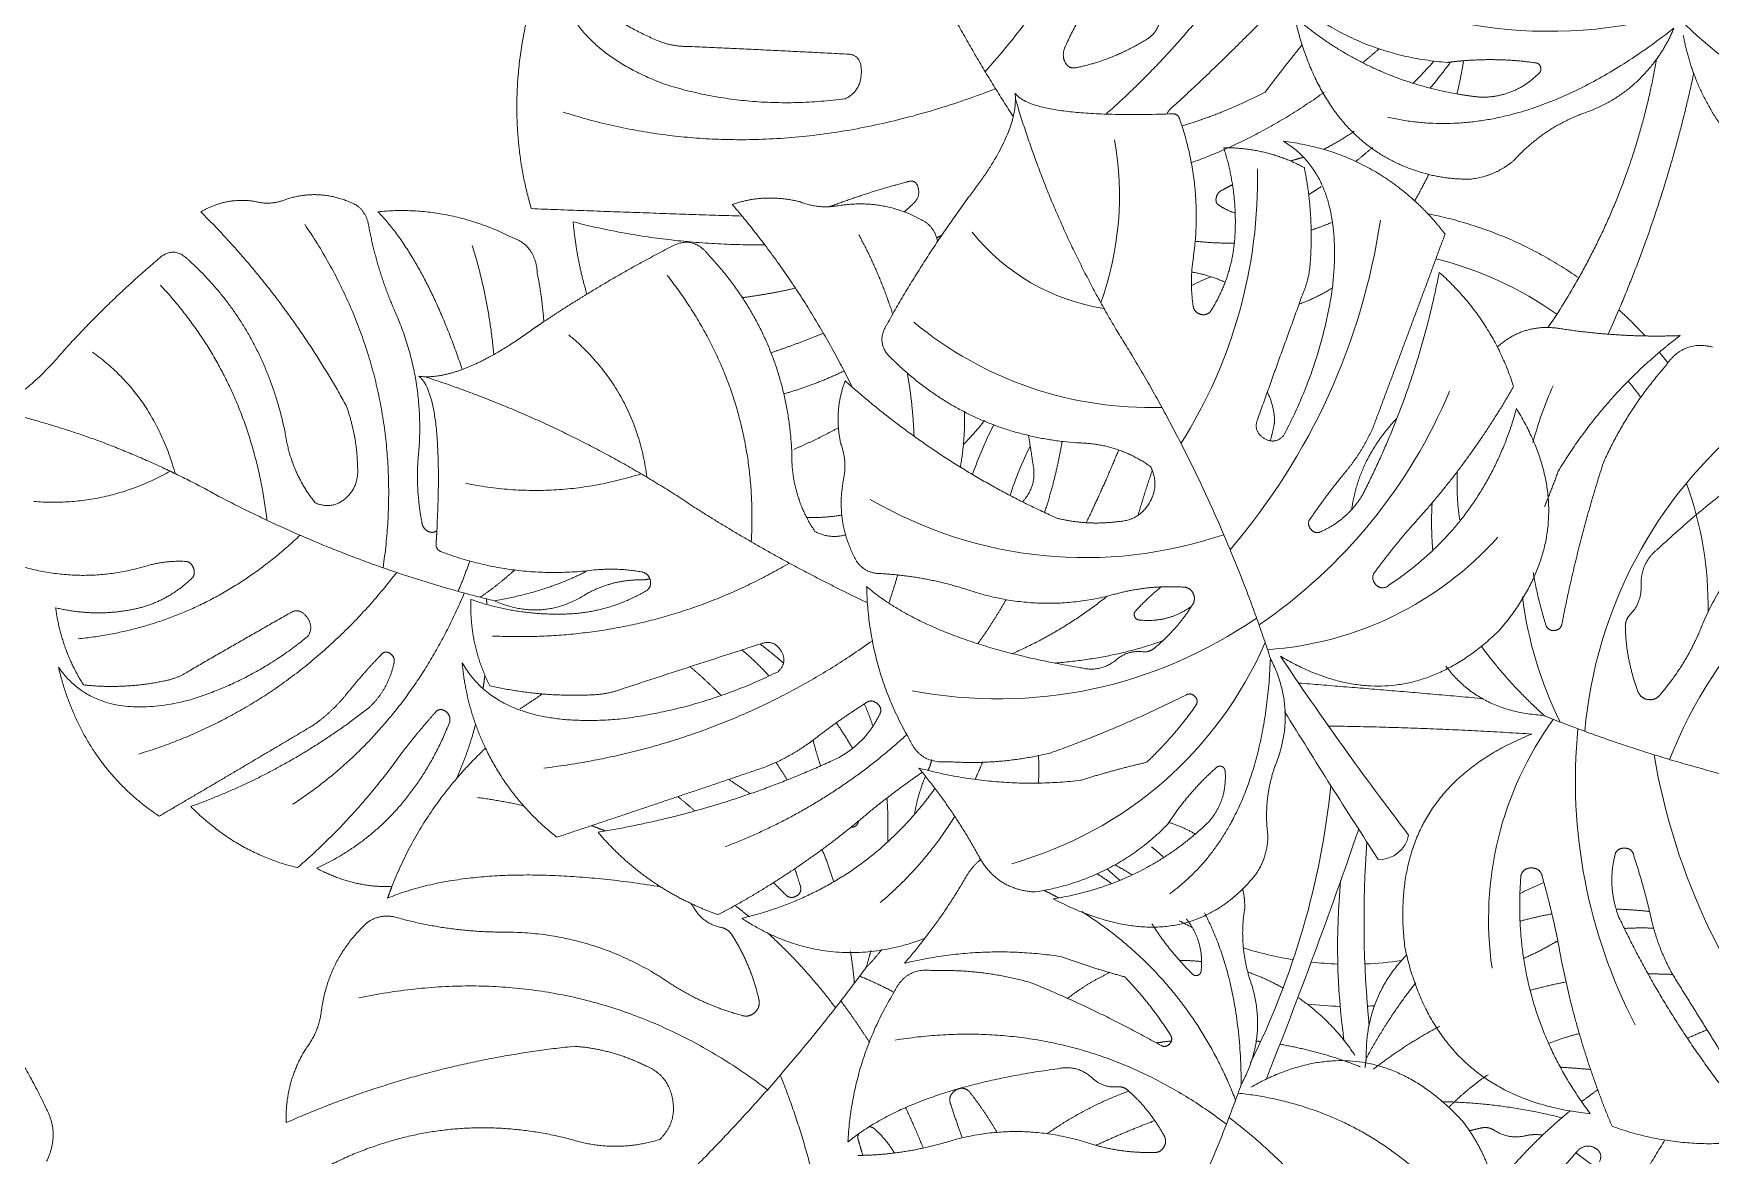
# Model space of a CAD drawing. Header units: inches. Extents: x 17146 to 31738, y -8920 to -2452.
# Drawn here: x 21356.64 to 21372.75, y -6722.36 to -6711.59 of the extents above; entities that cross this region are included whole.
import ezdxf

# ---------------------------------------------------------------- set-up
doc = ezdxf.new("R2010")
doc.units = ezdxf.units.IN
doc.header["$LTSCALE"] = 25
doc.header["$MEASUREMENT"] = 0
doc.layers.add('plants', color=105, linetype='Continuous', lineweight=18)

# ---------------------------------------------------------------- blocks, each defined once
blk = doc.blocks.new('Monstera_86')
at = {"layer": 'plants'}
for points, degree in [([(0.5667, 1.02229), (0.60753, 1.08693), (0.61641, 1.15825)], 2), ([(0.79487, 0.9924), (0.82491, 1.07672), (0.87244, 1.15207)], 2), ([(0.80145, 1.01022), (0.7355, 1.06021), (0.70638, 1.13893)], 2), ([(0.9968, 0.92926), (1.06038, 1.01567), (1.14135, 1.08578)], 2), ([(0.61464, 1.02921), (0.62833, 1.04457), (0.6387, 1.06165)], 2), ([(0.79655, 0.99708), (0.72491, 1.005), (0.67851, 1.06165)], 2), ([(1.04313, 0.98738), (1.0286, 1.02367), (1.02099, 1.06207)], 2), ([(0.63256, 1.01968), (0.64656, 1.03297), (0.65816, 1.04784)], 2), ([(0.65816, 1.04784), (0.66256, 1.03143), (0.67193, 1.0174)], 2), ([(0.49692, 1.0383), (0.53011, 0.98548), (0.56299, 0.93248)], 2), ([(0.60197, 1.03403), (0.5998, 1.02947), (0.60413, 1.0268)], 2), ([(0.60346, 1.03764), (0.6089, 1.03343), (0.61464, 1.02921)], 2), ([(0.95464, 1.02375), (0.97757, 1.0304), (1.0014, 1.03065)], 2), ([(0.99866, 1.0306), (0.99981, 1.02679), (1.00089, 1.02297)], 2), ([(1.15735, 1.02155), (1.22372, 1.00502), (1.28527, 1.03558)], 2), ([(0.51309, 1.02143), (0.55504, 1.02949), (0.5952, 1.01494)], 2), ([(0.59146, 0.90243), (0.5607, 0.96748), (0.51309, 1.02143)], 2), ([(0.60413, 1.0268), (0.60846, 1.02414), (0.61292, 1.0273)], 2), ([(0.61292, 1.0273), (0.61379, 1.02825), (0.61464, 1.02921)], 2), ([(0.65841, 1.0172), (0.65077, 1.02209), (0.64199, 1.02006)], 2), ([(0.83646, 1.01991), (0.83472, 1.02301), (0.83651, 1.02608)], 2), ([(0.83651, 1.02608), (0.8383, 1.02915), (0.84178, 1.02903)], 2), ([(0.87315, 1.0252), (0.85755, 1.01796), (0.84145, 1.01187)], 2), ([(0.84178, 1.02903), (0.86133, 1.02954), (0.87986, 1.02311)], 2), ([(0.87986, 1.02311), (0.91734, 1.01211), (0.95464, 1.02375)], 2), ([(1.00672, 1.02338), (0.97102, 0.99428), (0.89371, 0.98396)], 2), ([(0.94512, 1.02117), (0.94837, 1.01228), (0.95131, 1.00326)], 2), ([(0.97563, 1.00495), (0.97052, 1.01564), (0.96615, 1.02667)], 2), ([(0.99162, 1.01698), (0.98578, 1.02245), (0.98163, 1.02931)], 2), ([(0.98175, 0.94256), (1.00435, 0.97967), (1.00672, 1.02338)], 2), ([(1.00089, 1.02297), (1.00168, 1.02105), (1.00104, 1.01906)], 2), ([(1.10117, 1), (1.09867, 1.01282), (1.10795, 1.02202)], 2), ([(1.10795, 1.02202), (1.13276, 1.0296), (1.15735, 1.02155)], 2), ([(0.5952, 1.01494), (0.61564, 0.96604), (0.62462, 0.91381)], 2), ([(0.61765, 1.00654), (0.62539, 1.01287), (0.63256, 1.01968)], 2), ([(0.64199, 1.02006), (0.63732, 1.01897), (0.63256, 1.01968)], 2), ([(0.66545, 1.0158), (0.66166, 1.01506), (0.65841, 1.0172)], 2), ([(0.67193, 1.0174), (0.66872, 1.0165), (0.66545, 1.0158)], 2), ([(0.67193, 1.0174), (0.67377, 1.01465), (0.67578, 1.01203)], 2), ([(0.67578, 1.01203), (0.72596, 0.95809), (0.78971, 0.99382)], 2), ([(0.80285, 1.01385), (0.88281, 0.95298), (0.98117, 0.96849)], 2), ([(0.85593, 0.99552), (0.84414, 1.00599), (0.83646, 1.01991)], 2), ([(0.85541, 0.99599), (0.87897, 1.0046), (0.89943, 1.01898)], 2), ([(0.94156, 0.99595), (0.93319, 1.00659), (0.92633, 1.01828)], 2), ([(0.99521, 1.01519), (0.99307, 1.01538), (0.99162, 1.01698)], 2), ([(1.3092, 1.01295), (1.23471, 0.98015), (1.15396, 0.97185)], 2), ([(1.29887, 0.97353), (1.30992, 0.99171), (1.3092, 1.01295)], 2), ([(0.64429, 0.87995), (0.64982, 0.95114), (0.60688, 1.00818)], 2), ([(0.60688, 1.00818), (0.68931, 0.99963), (0.70677, 0.91862)], 2), ([(0.68708, 1.00168), (0.65419, 1.00227), (0.62223, 1.01037)], 2), ([(0.68323, 1.00485), (0.6736, 0.99509), (0.66198, 0.98716)], 2), ([(0.95131, 1.00326), (0.95303, 0.99877), (0.94918, 0.99588)], 2), ([(0.6029, 0.99528), (0.6073, 0.99841), (0.61155, 1.00169)], 2), ([(0.79792, 1.00081), (0.82311, 0.93609), (0.88074, 0.89931)], 2), ([(0.86171, 0.99367), (0.85845, 0.99337), (0.85593, 0.99552)], 2), ([(0.87504, 0.98903), (0.86934, 0.99426), (0.86171, 0.99367)], 2), ([(0.94918, 0.99588), (0.94533, 0.99298), (0.94156, 0.99595)], 2), ([(1.04999, 0.99524), (1.14868, 0.92044), (1.27007, 0.9458)], 2), ([(1.11569, 0.98233), (1.10367, 0.98718), (1.10117, 1)], 2), ([(0.57256, 0.81486), (0.5614, 0.88054), (0.53246, 0.94087), (0.48823, 0.99068)], 3), ([(0.7815, 0.98973), (0.76381, 0.94521), (0.74719, 0.90029), (0.73162, 0.85498)], 3), ([(0.79487, 0.9924), (0.77991, 0.96491), (0.79039, 0.93532)], 2), ([(0.81468, 0.90002), (0.79519, 0.93725), (0.79487, 0.9924)], 2), ([(0.89371, 0.98396), (0.88312, 0.98159), (0.87504, 0.98903)], 2), ([(0.62282, 0.98313), (0.61478, 0.98364), (0.60675, 0.98433)], 2), ([(0.72373, 0.98425), (0.7069, 0.97107), (0.68797, 0.96106)], 2), ([(0.70088, 0.93766), (0.71521, 0.95566), (0.72753, 0.97824)], 2), ([(0.72753, 0.97824), (0.72825, 0.94586), (0.70582, 0.92267)], 2), ([(0.72753, 0.97824), (0.72789, 0.98079), (0.72823, 0.98334)], 2), ([(0.73064, 0.98294), (0.75172, 0.97458), (0.77405, 0.9708)], 2), ([(0.76434, 0.94555), (0.74593, 0.95817), (0.73368, 0.97676)], 2), ([(0.78983, 0.9807), (0.76659, 0.93386), (0.75201, 0.88356), (0.7466, 0.83155)], 3), ([(1.15396, 0.97185), (1.1338, 0.97335), (1.11569, 0.98233)], 2), ([(0.54403, 0.96299), (0.54935, 0.96516), (0.55458, 0.96753)], 2), ([(0.6291, 0.97012), (0.6211, 0.96713), (0.61282, 0.96501)], 2), ([(0.73956, 0.96864), (0.74345, 0.94018), (0.74405, 0.91145), (0.74135, 0.88285)], 3), ([(0.78438, 0.96931), (0.78574, 0.96915), (0.78709, 0.969)], 2), ([(0.83271, 0.96621), (0.83163, 0.96879), (0.8336, 0.97073)], 2), ([(0.83257, 0.96902), (0.83658, 0.96945), (0.84057, 0.97003)], 2), ([(0.8336, 0.97073), (0.83557, 0.97267), (0.83803, 0.97145)], 2), ([(0.83803, 0.97145), (0.87206, 0.95234), (0.9081, 0.93762)], 2), ([(1.01051, 0.94744), (1.00239, 0.95826), (0.99515, 0.96969)], 2), ([(1.29031, 0.95339), (1.29185, 0.96463), (1.29887, 0.97353)], 2), ([(0.61361, 0.80086), (0.61888, 0.85614), (0.60828, 0.91091), (0.58279, 0.96024)], 3), ([(0.72598, 0.96092), (0.72921, 0.92795), (0.72963, 0.8948), (0.72725, 0.86175)], 3), ([(0.8576, 0.9345), (0.84357, 0.94904), (0.83271, 0.96621)], 2), ([(0.72692, 0.95024), (0.72558, 0.95018), (0.72424, 0.95011), (0.7229, 0.95003)], 3), ([(0.75933, 0.94919), (0.75344, 0.94982), (0.74753, 0.95022), (0.7416, 0.95037)], 3), ([(1.01338, 0.95113), (1.02987, 0.92908), (1.05019, 0.91056)], 2), ([(1.05466, 0.94655), (1.05367, 0.9507), (1.0568, 0.9536)], 2), ([(1.0568, 0.9536), (1.05993, 0.95651), (1.06395, 0.95518)], 2), ([(1.06395, 0.95518), (1.08695, 0.94905), (1.1064, 0.93532)], 2), ([(1.26522, 0.90496), (1.28674, 0.92449), (1.29031, 0.95339)], 2), ([(0.63891, 0.94163), (0.62953, 0.93905), (0.61997, 0.93723)], 2), ([(0.79137, 0.93189), (0.78146, 0.93533), (0.77235, 0.94053)], 2), ([(0.88836, 0.94608), (0.87783, 0.93782), (0.86565, 0.9322)], 2), ([(0.96117, 0.93113), (0.9755, 0.92916), (0.98175, 0.94256)], 2), ([(1.00035, 0.93406), (0.99091, 0.93798), (0.98188, 0.94278)], 2), ([(1.06914, 0.91189), (1.05892, 0.92794), (1.05466, 0.94655)], 2), ([(0.57577, 0.93291), (0.56916, 0.93287), (0.56255, 0.93318)], 2), ([(0.56299, 0.93248), (0.57027, 0.91902), (0.57386, 0.90414)], 2), ([(0.79039, 0.93532), (0.79613, 0.91679), (0.79302, 0.89761)], 2), ([(0.82398, 0.90385), (0.8148, 0.91594), (0.81646, 0.93118)], 2), ([(0.81646, 0.93118), (0.81658, 0.93294), (0.81818, 0.93359)], 2), ([(0.81818, 0.93359), (0.81978, 0.93425), (0.82105, 0.93305)], 2), ([(0.82105, 0.93305), (0.83358, 0.92081), (0.84296, 0.90589)], 2), ([(0.89169, 0.92362), (0.87485, 0.92974), (0.8576, 0.9345)], 2), ([(0.9081, 0.93762), (0.93415, 0.93021), (0.96117, 0.93113)], 2), ([(1.00321, 0.93787), (1.00399, 0.92928), (1.00534, 0.92077)], 2), ([(1.1064, 0.93532), (1.14644, 0.90983), (1.19392, 0.91038)], 2), ([(0.64249, 0.92442), (0.63377, 0.92054), (0.62555, 0.9157)], 2), ([(0.62682, 0.79582), (0.65495, 0.83496), (0.66657, 0.88214), (0.65981, 0.92986)], 3), ([(0.72829, 0.92753), (0.7217, 0.92726), (0.71513, 0.92665), (0.7086, 0.9257)], 3), ([(0.75721, 0.92654), (0.75245, 0.92706), (0.74767, 0.9274), (0.74288, 0.92757)], 3), ([(0.79369, 0.9189), (0.78492, 0.92165), (0.77598, 0.92376), (0.7669, 0.92522)], 3), ([(0.82818, 0.92558), (0.82219, 0.9256), (0.81624, 0.92626)], 2), ([(0.97627, 0.92719), (0.93431, 0.91704), (0.89169, 0.92362)], 2), ([(0.94321, 0.88084), (0.95756, 0.90566), (0.97627, 0.92719)], 2), ([(1.06383, 0.90301), (1.01733, 0.93327), (0.9653, 0.9138)], 2), ([(0.9968, 0.92926), (0.99228, 0.9248), (0.98849, 0.9197)], 2), ([(0.99436, 0.92037), (0.99551, 0.92479), (0.9968, 0.92926)], 2), ([(0.62555, 0.9157), (0.62496, 0.9155), (0.62436, 0.91531)], 2), ([(0.62462, 0.91381), (0.62812, 0.89701), (0.63277, 0.88049)], 2), ([(0.70677, 0.91862), (0.7166, 0.83501), (0.63844, 0.80374)], 2), ([(0.58857, 0.90843), (0.58069, 0.90793), (0.57279, 0.90827)], 2), ([(0.57386, 0.90414), (0.57778, 0.88656), (0.58337, 0.86943)], 2), ([(0.62756, 0.90061), (0.63618, 0.90211), (0.6446, 0.90445)], 2), ([(0.6446, 0.90454), (0.64448, 0.90448), (0.64437, 0.90441), (0.64425, 0.90435)], 3), ([(0.7868, 0.87902), (0.82673, 0.92863), (0.89624, 0.89246)], 2), ([(0.82833, 0.90423), (0.82602, 0.90549), (0.82368, 0.9067), (0.82132, 0.90786)], 3), ([(0.82448, 0.90333), (0.82423, 0.90359), (0.82398, 0.90385)], 2), ([(1.07526, 0.90778), (1.07136, 0.90856), (1.06914, 0.91189)], 2), ([(1.08926, 0.89788), (1.08436, 0.90584), (1.07526, 0.90778)], 2), ([(1.19392, 0.91038), (1.22294, 0.91013), (1.25084, 0.90224)], 2), ([(1.25084, 0.90224), (1.25859, 0.90051), (1.26522, 0.90496)], 2), ([(0.57497, 0.89932), (0.58394, 0.89822), (0.59297, 0.89802)], 2), ([(0.59382, 0.86969), (0.5977, 0.88643), (0.59146, 0.90243)], 2), ([(0.79302, 0.89761), (0.79284, 0.89217), (0.79418, 0.88691)], 2), ([(0.94913, 0.84811), (0.96553, 0.87443), (0.98929, 0.89449)], 2), ([(0.95982, 0.83302), (0.99868, 0.88717), (1.06383, 0.90301)], 2), ([(1.07656, 0.90097), (1.0319, 0.87737), (0.99371, 0.84447)], 2), ([(1.05999, 0.90203), (1.06367, 0.89897), (1.06745, 0.89602)], 2), ([(1.09137, 0.89492), (1.08413, 0.89834), (1.07656, 0.90097)], 2), ([(1.09137, 0.89492), (1.09021, 0.89633), (1.08926, 0.89788)], 2), ([(1.10788, 0.8858), (1.09992, 0.89089), (1.09137, 0.89492)], 2), ([(0.63186, 0.88375), (0.63841, 0.8863), (0.6448, 0.88962)], 2), ([(0.83342, 0.88981), (0.78278, 0.8525), (0.77913, 0.76308)], 2), ([(0.89624, 0.89246), (0.84769, 0.88495), (0.81225, 0.85093)], 2), ([(0.83463, 0.85248), (0.86425, 0.88242), (0.90588, 0.88875)], 2), ([(0.8932, 0.89196), (0.89707, 0.88985), (0.90104, 0.88791)], 2), ([(0.90588, 0.88875), (0.92629, 0.8877), (0.93606, 0.86975)], 2), ([(1.03212, 0.88624), (1.03174, 0.88956), (1.03469, 0.89111)], 2), ([(1.0353, 0.87624), (1.0336, 0.8812), (1.03212, 0.88624)], 2), ([(1.03469, 0.89111), (1.03765, 0.89266), (1.04011, 0.89042)], 2), ([(1.04011, 0.89042), (1.04343, 0.88706), (1.0468, 0.88375)], 2), ([(1.14127, 0.85659), (1.12682, 0.87371), (1.10788, 0.8858)], 2), ([(1.10934, 0.88566), (1.10861, 0.88571), (1.10788, 0.8858)], 2), ([(1.2546, 0.89208), (1.20308, 0.87095), (1.10934, 0.88566)], 2), ([(1.20184, 0.81137), (1.2354, 0.8429), (1.25227, 0.88586)], 2), ([(1.25227, 0.88586), (1.25348, 0.88895), (1.2546, 0.89208)], 2), ([(1.29277, 0.876), (1.27328, 0.8865), (1.25227, 0.88586)], 2), ([(0.63277, 0.88049), (0.63377, 0.87604), (0.63833, 0.87583)], 2), ([(0.63833, 0.87583), (0.64289, 0.87562), (0.64429, 0.87995)], 2), ([(0.78054, 0.85831), (0.78054, 0.86961), (0.7868, 0.87902)], 2), ([(0.86307, 0.87409), (0.85831, 0.87661), (0.85374, 0.87947)], 2), ([(0.8672, 0.8763), (0.86495, 0.87838), (0.86266, 0.88041), (0.86032, 0.88238)], 3), ([(0.86481, 0.88416), (0.86862, 0.88138), (0.87263, 0.87891)], 2), ([(0.93521, 0.87124), (0.94004, 0.87531), (0.94321, 0.88084)], 2), ([(1.0144, 0.88292), (1.01718, 0.87428), (1.02057, 0.86586)], 2), ([(1.22111, 0.79717), (1.24322, 0.85303), (1.29277, 0.876)], 2), ([(0.58337, 0.86943), (0.58424, 0.86506), (0.5887, 0.86517)], 2), ([(0.5887, 0.86517), (0.59316, 0.86528), (0.59382, 0.86969)], 2), ([(0.70474, 0.85811), (0.70638, 0.8661), (0.71292, 0.87135), (0.72108, 0.87122)], 3), ([(0.72108, 0.87122), (0.73828, 0.8449), (0.7551, 0.81833), (0.77155, 0.79152)], 3), ([(0.78198, 0.75452), (0.80787, 0.81323), (0.85675, 0.85586), (0.91844, 0.87353)], 3), ([(0.84316, 0.86444), (0.83985, 0.86714), (0.83675, 0.87013)], 2), ([(0.93606, 0.86975), (0.94999, 0.84432), (0.96854, 0.82203)], 2), ([(1.30307, 0.87568), (1.2716, 0.84846), (1.24662, 0.81347)], 2), ([(1.36061, 0.84275), (1.33534, 0.8681), (1.30307, 0.87568)], 2), ([(0.77376, 0.76184), (0.75174, 0.79463), (0.72872, 0.82673), (0.70474, 0.85811)], 3), ([(0.7765, 0.82054), (0.78307, 0.83894), (0.78054, 0.85831)], 2), ([(0.97499, 0.80406), (1.01809, 0.84345), (1.0728, 0.86443)], 2), ([(0.98569, 0.83818), (0.98483, 0.84949), (0.98528, 0.8615)], 2), ([(1.16343, 0.85927), (1.10696, 0.84043), (1.05061, 0.82126)], 2), ([(1.20184, 0.81137), (1.18827, 0.83975), (1.16343, 0.85927)], 2), ([(0.81225, 0.85093), (0.80236, 0.83913), (0.80355, 0.82377)], 2), ([(0.80821, 0.82172), (0.82352, 0.8353), (0.83463, 0.85248)], 2), ([(0.81963, 0.85757), (0.82634, 0.85369), (0.83389, 0.85135)], 2), ([(1.00085, 0.85049), (1.00108, 0.85107), (1.00131, 0.85163)], 2), ([(1.00131, 0.85163), (1.00205, 0.85362), (1.00414, 0.85382)], 2), ([(1.00414, 0.85382), (1.00452, 0.85385), (1.00491, 0.8538)], 2), ([(1.01139, 0.81628), (1.07344, 0.84554), (1.14127, 0.85659)], 2), ([(1.13736, 0.85593), (1.14109, 0.85444), (1.14485, 0.85306)], 2), ([(0.63148, 0.79398), (0.54769, 0.82741), (0.45857, 0.84137)], 2), ([(0.97086, 0.8469), (0.96903, 0.83634), (0.96495, 0.82643)], 2), ([(0.99371, 0.84447), (0.98097, 0.83425), (0.96755, 0.82492)], 2), ([(1.08902, 0.84512), (1.09361, 0.84122), (1.09826, 0.8374)], 2), ([(1.18137, 0.84231), (1.19369, 0.83956), (1.20621, 0.83789)], 2), ([(1.21328, 0.72781), (1.24416, 0.80128), (1.30566, 0.84156)], 2), ([(1.26477, 0.78968), (1.30904, 0.82425), (1.36061, 0.84275)], 2), ([(1.37759, 0.84794), (1.33613, 0.82366), (1.2948, 0.79909)], 2), ([(1.43188, 0.76767), (1.41913, 0.82033), (1.37759, 0.84794)], 2), ([(1.0709, 0.82815), (1.06512, 0.83206), (1.05924, 0.83582)], 2), ([(0.80355, 0.82377), (0.80361, 0.82199), (0.80523, 0.82128)], 2), ([(0.88142, 0.82865), (0.86383, 0.82311), (0.84586, 0.81895)], 2), ([(0.96854, 0.82203), (0.92562, 0.83373), (0.88142, 0.82865)], 2), ([(0.90409, 0.82955), (0.90398, 0.82974), (0.90387, 0.82993), (0.90376, 0.83012)], 3), ([(0.90413, 0.83013), (0.90358, 0.82276), (0.90409, 0.81538)], 2), ([(0.93419, 0.81893), (0.9361, 0.82359), (0.93825, 0.82814)], 2), ([(0.9636, 0.82332), (0.96312, 0.82224), (0.9626, 0.82118)], 2), ([(0.96755, 0.82492), (0.96712, 0.82459), (0.96663, 0.82435)], 2), ([(0.99348, 0.75346), (1.073, 0.8104), (1.17044, 0.82207)], 2), ([(1.03939, 0.82843), (1.04232, 0.82365), (1.04545, 0.81901)], 2), ([(1.20721, 0.79843), (1.21122, 0.81376), (1.21756, 0.82789)], 2), ([(0.56417, 0.81742), (0.53967, 0.75449), (0.49098, 0.70671), (0.42759, 0.68341)], 3), ([(0.77913, 0.76308), (0.76466, 0.79121), (0.7765, 0.82054)], 2), ([(0.80523, 0.82128), (0.80686, 0.82056), (0.80821, 0.82172)], 2), ([(0.84586, 0.81895), (0.83088, 0.80486), (0.81908, 0.78801)], 2), ([(0.82439, 0.78256), (0.86016, 0.80052), (0.89785, 0.814)], 2), ([(0.89785, 0.814), (0.92499, 0.82051), (0.95284, 0.81862)], 2), ([(0.9346, 0.81894), (0.93454, 0.81911), (0.93447, 0.81927), (0.9344, 0.81943)], 3), ([(0.95284, 0.81862), (0.96769, 0.82007), (0.97366, 0.8064)], 2), ([(0.9626, 0.82118), (0.96201, 0.8194), (0.96157, 0.81758)], 2), ([(0.98987, 0.7937), (0.9971, 0.80828), (1.01139, 0.81628)], 2), ([(1.02139, 0.82086), (1.0236, 0.81433), (1.0253, 0.80764)], 2), ([(1.05061, 0.82126), (1.03708, 0.81575), (1.02544, 0.807)], 2), ([(1.24662, 0.81347), (1.23817, 0.8025), (1.22905, 0.79226)], 2), ([(1.24969, 0.71672), (1.30592, 0.78937), (1.38874, 0.81454)], 2), ([(0.63844, 0.80374), (0.6931, 0.8002), (0.74787, 0.79942)], 2), ([(0.97366, 0.8064), (0.99567, 0.76833), (0.9966, 0.72436)], 2), ([(1.02544, 0.807), (1.01192, 0.79646), (0.99745, 0.78725)], 2), ([(1.01295, 0.79769), (1.00829, 0.80439), (1.00424, 0.81148)], 2), ([(1.0253, 0.80764), (1.02543, 0.80737), (1.02556, 0.80709)], 2), ([(1.21442, 0.76531), (1.21231, 0.78946), (1.20184, 0.81137)], 2), ([(0.60993, 0.80222), (0.60377, 0.73608), (0.57236, 0.67689), (0.52105, 0.63471)], 3), ([(0.62309, 0.79727), (0.6336, 0.77604), (0.64047, 0.75333), (0.64349, 0.72983)], 3), ([(0.99784, 0.78751), (0.99528, 0.79333), (0.99323, 0.79951)], 2), ([(1.04433, 0.77015), (1.08483, 0.79021), (1.12977, 0.79568)], 2), ([(1.12977, 0.79568), (1.19424, 0.80129), (1.21442, 0.76531)], 2), ([(1.22362, 0.79133), (1.22048, 0.79327), (1.22111, 0.79717)], 2), ([(1.2948, 0.79909), (1.28502, 0.79236), (1.27721, 0.78286)], 2), ([(0.55161, 0.79042), (0.55157, 0.7903), (0.55154, 0.79019), (0.5515, 0.79007)], 3), ([(0.66569, 0.75625), (0.65173, 0.77562), (0.63148, 0.79398)], 2), ([(0.63182, 0.79367), (0.66598, 0.79196), (0.68468, 0.76725)], 2), ([(0.78661, 0.74125), (0.84133, 0.77891), (0.90689, 0.79274), (0.97216, 0.78039)], 3), ([(0.81908, 0.78801), (0.81788, 0.78546), (0.81984, 0.78344)], 2), ([(0.99092, 0.78732), (0.98769, 0.79007), (0.98987, 0.7937)], 2), ([(0.99745, 0.78725), (0.99416, 0.78457), (0.99092, 0.78732)], 2), ([(1.17132, 0.78212), (1.17717, 0.78622), (1.18317, 0.79008)], 2), ([(1.22905, 0.79226), (1.22676, 0.78939), (1.22362, 0.79133)], 2), ([(1.25131, 0.76625), (1.25477, 0.78057), (1.26477, 0.78968)], 2), ([(1.36082, 0.78525), (1.41058, 0.79833), (1.43188, 0.76767)], 2), ([(0.56936, 0.78255), (0.55448, 0.76545), (0.54638, 0.74428)], 2), ([(0.57582, 0.78513), (0.57183, 0.78574), (0.56936, 0.78255)], 2), ([(0.58122, 0.78075), (0.57981, 0.78453), (0.57582, 0.78513)], 2), ([(0.58804, 0.74582), (0.58765, 0.76387), (0.58122, 0.78075)], 2), ([(0.65559, 0.74764), (0.70924, 0.8), (0.77376, 0.76184)], 2), ([(0.76395, 0.7763), (0.71497, 0.78014), (0.66453, 0.78465)], 2), ([(0.81984, 0.78344), (0.82181, 0.78143), (0.82439, 0.78256)], 2), ([(1.12716, 0.77906), (1.09045, 0.76702), (1.05368, 0.75517)], 2), ([(1.07495, 0.78299), (1.08298, 0.77485), (1.09172, 0.76749)], 2), ([(1.14345, 0.78257), (1.13501, 0.78214), (1.12716, 0.77906)], 2), ([(1.19956, 0.77772), (1.17185, 0.78405), (1.14345, 0.78257)], 2), ([(1.20973, 0.73125), (1.21062, 0.75577), (1.19956, 0.77772)], 2), ([(1.2022, 0.77201), (1.20261, 0.77542), (1.20314, 0.7788)], 2), ([(1.27721, 0.78286), (1.2682, 0.7715), (1.25824, 0.76124)], 2), ([(1.29764, 0.75125), (1.32638, 0.77469), (1.36082, 0.78525)], 2), ([(1.41833, 0.77728), (1.39562, 0.77971), (1.37355, 0.77486)], 2), ([(1.43337, 0.73574), (1.43034, 0.75842), (1.41833, 0.77728)], 2), ([(0.88139, 0.768), (0.87054, 0.77076), (0.86195, 0.76357)], 2), ([(0.9966, 0.72436), (0.96078, 0.75486), (0.88139, 0.768)], 2), ([(1.04278, 0.75885), (1.03886, 0.76514), (1.04433, 0.77015)], 2), ([(1.04915, 0.77247), (1.05599, 0.76495), (1.06379, 0.75843)], 2), ([(1.3613, 0.76962), (1.33431, 0.75403), (1.30724, 0.7386)], 2), ([(1.37355, 0.77486), (1.36699, 0.77342), (1.3613, 0.76962)], 2), ([(0.77913, 0.76308), (0.80716, 0.67733), (0.85357, 0.59997)], 2), ([(0.83705, 0.75346), (0.86299, 0.76293), (0.89524, 0.7655)], 2), ([(0.84804, 0.7594), (0.84468, 0.75981), (0.84201, 0.75774)], 2), ([(0.86195, 0.76357), (0.85588, 0.75853), (0.84804, 0.7594)], 2), ([(0.91807, 0.76037), (0.89054, 0.74827), (0.86711, 0.72952)], 2), ([(1.054, 0.75528), (1.04759, 0.76004), (1.04161, 0.76536)], 2), ([(1.05368, 0.75517), (1.0467, 0.75257), (1.04278, 0.75885)], 2), ([(1.2531, 0.7605), (1.25015, 0.76264), (1.25131, 0.76625)], 2), ([(1.25824, 0.76124), (1.25606, 0.75837), (1.2531, 0.7605)], 2), ([(0.7807, 0.75831), (0.73263, 0.75483), (0.68897, 0.73351), (0.65667, 0.69773)], 3), ([(0.84201, 0.75774), (0.82948, 0.74766), (0.82107, 0.73396)], 2), ([(0.93668, 0.75503), (0.92845, 0.74356), (0.9215, 0.73129)], 2), ([(1.03824, 0.71169), (1.11225, 0.75497), (1.19813, 0.75095)], 2), ([(1.29813, 0.74065), (1.2941, 0.74596), (1.29764, 0.75125)], 2), ([(1.30173, 0.69666), (1.35326, 0.7456), (1.42127, 0.75245)], 2), ([(0.54638, 0.74428), (0.52826, 0.70288), (0.49058, 0.67793)], 2), ([(0.58538, 0.73932), (0.58805, 0.74202), (0.58804, 0.74582)], 2), ([(0.62219, 0.7445), (0.61367, 0.70036), (0.59985, 0.65759)], 2), ([(0.62609, 0.74794), (0.62295, 0.74757), (0.62219, 0.7445)], 2), ([(0.63068, 0.74549), (0.62924, 0.7483), (0.62609, 0.74794)], 2), ([(0.64665, 0.62851), (0.60791, 0.69132), (0.65559, 0.74764)], 2), ([(0.63765, 0.71674), (0.63511, 0.73134), (0.63068, 0.74549)], 2), ([(0.78529, 0.74495), (0.73949, 0.71356), (0.70424, 0.67033), (0.68271, 0.61914)], 3), ([(0.8217, 0.73497), (0.83427, 0.74395), (0.84968, 0.74233)], 2), ([(0.84968, 0.74233), (0.85158, 0.74221), (0.8523, 0.74046)], 2), ([(1.30724, 0.7386), (1.30216, 0.73535), (1.29813, 0.74065)], 2), ([(0.54348, 0.73805), (0.54311, 0.71441), (0.54704, 0.69106), (0.55515, 0.66886)], 3), ([(0.57957, 0.72408), (0.57924, 0.73294), (0.58538, 0.73932)], 2), ([(0.82107, 0.73396), (0.81917, 0.73091), (0.82091, 0.72776)], 2), ([(0.85173, 0.73731), (0.84529, 0.73052), (0.8381, 0.72452)], 2), ([(0.8523, 0.74046), (0.85302, 0.73871), (0.85173, 0.73731)], 2), ([(0.86573, 0.72919), (0.90478, 0.73889), (0.94285, 0.72586)], 2), ([(0.98468, 0.73321), (0.98205, 0.72572), (0.97992, 0.71807)], 2), ([(0.99619, 0.73305), (1.04376, 0.7105), (1.08819, 0.68237)], 2), ([(1.11468, 0.72622), (1.13458, 0.73809), (1.1578, 0.73908)], 2), ([(1.14685, 0.71579), (1.16871, 0.72714), (1.19708, 0.73199)], 2), ([(1.19708, 0.73199), (1.17128, 0.74328), (1.14808, 0.72861)], 2), ([(1.1578, 0.73908), (1.18452, 0.74008), (1.20973, 0.73125)], 2), ([(1.19708, 0.73199), (1.27352, 0.71334), (1.34539, 0.67579)], 2), ([(1.20133, 0.73093), (1.20122, 0.73245), (1.20112, 0.73396)], 2), ([(1.35952, 0.71943), (1.37335, 0.7328), (1.39142, 0.73657)], 2), ([(1.39142, 0.73657), (1.41224, 0.74077), (1.43337, 0.73574)], 2), ([(0.57018, 0.70375), (0.58007, 0.71152), (0.57957, 0.72408)], 2), ([(0.7168, 0.72457), (0.66357, 0.6898), (0.64665, 0.62851)], 2), ([(0.72296, 0.7226), (0.72063, 0.72593), (0.7168, 0.72457)], 2), ([(0.72269, 0.71615), (0.72528, 0.71927), (0.72296, 0.7226)], 2), ([(0.82091, 0.72776), (0.82265, 0.72462), (0.82624, 0.72461)], 2), ([(0.82624, 0.72461), (0.84639, 0.7234), (0.86573, 0.72919)], 2), ([(0.94285, 0.72586), (0.96628, 0.71836), (0.99086, 0.71725)], 2), ([(1.1133, 0.72033), (1.1122, 0.72369), (1.11468, 0.72622)], 2), ([(1.14808, 0.72861), (1.13341, 0.72026), (1.11666, 0.72073)], 2), ([(1.20472, 0.73007), (1.19498, 0.72342), (1.18612, 0.71536)], 2), ([(1.21659, 0.7269), (1.2132, 0.71887), (1.21036, 0.71054)], 2), ([(0.7036, 0.69229), (0.71356, 0.70389), (0.72269, 0.71615)], 2), ([(0.80427, 0.69638), (0.86828, 0.71791), (0.93616, 0.71116), (0.99467, 0.67743)], 3), ([(0.99086, 0.71725), (0.99756, 0.71658), (1.0017, 0.71127)], 2), ([(1.11792, 0.71638), (1.11441, 0.71698), (1.1133, 0.72033)], 2), ([(1.11666, 0.72073), (1.115, 0.72053), (1.11337, 0.72012)], 2), ([(1.14331, 0.71539), (1.13055, 0.71419), (1.11792, 0.71638)], 2), ([(1.22584, 0.7055), (1.18582, 0.72066), (1.14331, 0.71539)], 2), ([(1.257, 0.7142), (1.24236, 0.61307), (1.29923, 0.52922)], 2), ([(1.35934, 0.71384), (1.35796, 0.71679), (1.35952, 0.71943)], 2), ([(1.36356, 0.71076), (1.36071, 0.71088), (1.35934, 0.71384)], 2), ([(1.44993, 0.714), (1.41621, 0.72304), (1.38365, 0.71297)], 2), ([(0.69208, 0.67924), (0.69282, 0.6919), (0.69173, 0.70453)], 2), ([(0.80086, 0.70446), (0.7576, 0.6538), (0.72984, 0.59293), (0.71994, 0.52705)], 3), ([(1.0017, 0.71127), (1.0138, 0.68999), (1.00893, 0.66601)], 2), ([(1.22848, 0.70173), (1.22847, 0.70451), (1.22584, 0.7055)], 2), ([(1.38365, 0.71297), (1.37381, 0.7103), (1.36356, 0.71076)], 2), ([(0.45243, 0.63114), (0.50411, 0.64211), (0.57018, 0.70375)], 2), ([(1.00787, 0.69641), (1.01655, 0.69891), (1.02447, 0.69461)], 2), ([(1.05873, 0.7002), (1.05429, 0.62013), (1.10398, 0.55679)], 2), ([(1.22806, 0.69427), (1.22825, 0.69792), (1.22848, 0.70173)], 2), ([(0.64823, 0.6166), (0.67163, 0.65758), (0.7036, 0.69229)], 2), ([(0.67708, 0.68837), (0.67724, 0.68792), (0.67739, 0.68748)], 2), ([(0.67739, 0.68748), (0.67908, 0.675), (0.67856, 0.66241)], 2), ([(0.75147, 0.69453), (0.73755, 0.68817), (0.72965, 0.67508)], 2), ([(0.738, 0.66173), (0.74828, 0.67405), (0.75733, 0.68729)], 2), ([(0.75744, 0.69337), (0.75494, 0.69646), (0.75147, 0.69453)], 2), ([(0.75733, 0.68729), (0.75994, 0.69029), (0.75744, 0.69337)], 2), ([(0.86062, 0.68925), (0.84964, 0.68856), (0.8442, 0.67901)], 2), ([(0.89423, 0.68746), (0.8776, 0.69161), (0.86062, 0.68925)], 2), ([(0.87835, 0.68992), (0.86903, 0.67064), (0.86091, 0.65084)], 2), ([(1.00819, 0.61352), (0.957, 0.65942), (0.89423, 0.68746)], 2), ([(1.02885, 0.68715), (1.0195, 0.68741), (1.00988, 0.68583)], 2), ([(1.02447, 0.69461), (1.03747, 0.67516), (1.03691, 0.65185)], 2), ([(1.23781, 0.61107), (1.22431, 0.62129), (1.22806, 0.69427)], 2), ([(1.22806, 0.69427), (1.23025, 0.6958), (1.23272, 0.69462)], 2), ([(1.23272, 0.69462), (1.23562, 0.69324), (1.23612, 0.68971)], 2), ([(1.23612, 0.68971), (1.23993, 0.67005), (1.23769, 0.65046)], 2), ([(1.31956, 0.6886), (1.32823, 0.61431), (1.37685, 0.56208)], 2), ([(0.62413, 0.66218), (0.62764, 0.67175), (0.63151, 0.68118)], 2), ([(0.73536, 0.68276), (0.7318, 0.65572), (0.711, 0.63363)], 2), ([(0.8442, 0.67901), (0.83875, 0.66945), (0.84376, 0.65966)], 2), ([(0.84281, 0.66182), (0.84689, 0.67368), (0.85038, 0.68573)], 2), ([(0.90079, 0.68446), (0.8946, 0.66566), (0.89134, 0.64616)], 2), ([(0.90714, 0.65794), (0.90451, 0.66955), (0.91247, 0.67845)], 2), ([(0.91247, 0.67845), (0.91258, 0.67857), (0.91268, 0.67869)], 2), ([(1.08819, 0.68237), (1.15634, 0.6367), (1.23454, 0.61133)], 2), ([(1.2772, 0.67681), (1.28454, 0.68314), (1.29352, 0.67924)], 2), ([(1.29352, 0.67924), (1.30667, 0.66293), (1.30978, 0.64139)], 2), ([(1.37169, 0.66219), (1.406, 0.68154), (1.4451, 0.6785)], 2), ([(0.72965, 0.67508), (0.70046, 0.61803), (0.68825, 0.55513)], 2), ([(0.9085, 0.64869), (0.91279, 0.65726), (0.91643, 0.66613), (0.9194, 0.67524)], 3), ([(1.11807, 0.66362), (1.16464, 0.67842), (1.21258, 0.66873)], 2), ([(1.27079, 0.65962), (1.26986, 0.67047), (1.2772, 0.67681)], 2), ([(1.34539, 0.67579), (1.40582, 0.6421), (1.47105, 0.62834)], 2), ([(0.56973, 0.59815), (0.60218, 0.6257), (0.62413, 0.66218)], 2), ([(0.72391, 0.63867), (0.72945, 0.65112), (0.738, 0.66173)], 2), ([(0.84376, 0.65966), (0.8617, 0.64703), (0.88365, 0.64693)], 2), ([(0.92808, 0.63699), (0.93252, 0.6457), (0.93637, 0.6547), (0.9396, 0.66394)], 3), ([(0.94615, 0.65996), (0.94346, 0.64506), (0.94394, 0.62993)], 2), ([(1.00893, 0.66601), (1.00716, 0.65664), (1.01043, 0.64768)], 2), ([(1.11496, 0.66545), (1.1209, 0.61906), (1.15694, 0.58882)], 2), ([(1.27693, 0.62681), (1.27113, 0.6427), (1.27079, 0.65962)], 2), ([(1.36897, 0.6635), (1.38068, 0.62151), (1.41356, 0.59809)], 2), ([(0.59985, 0.65759), (0.58704, 0.62898), (0.56628, 0.6055)], 2), ([(0.90946, 0.6428), (0.90821, 0.6502), (0.90714, 0.65794)], 2), ([(1.01179, 0.63878), (1.02369, 0.64535), (1.03582, 0.65044)], 2), ([(1.03691, 0.65185), (1.03991, 0.59027), (1.08229, 0.54509)], 2), ([(1.23769, 0.65046), (1.23485, 0.61112), (1.25111, 0.57508)], 2), ([(0.63779, 0.64672), (0.63496, 0.6363), (0.63135, 0.62613), (0.62698, 0.61625)], 3), ([(0.77216, 0.64316), (0.75221, 0.60596), (0.74586, 0.56423)], 2), ([(0.78283, 0.6443), (0.77702, 0.64812), (0.77216, 0.64316)], 2), ([(0.77913, 0.64564), (0.77782, 0.64067), (0.7769, 0.63562)], 2), ([(0.786, 0.63406), (0.78863, 0.64049), (0.78283, 0.6443)], 2), ([(0.82732, 0.64728), (0.79931, 0.6028), (0.78514, 0.55192), (0.7861, 0.49936)], 3), ([(0.88365, 0.64693), (0.9415, 0.64251), (0.98287, 0.60183)], 2), ([(0.94449, 0.64786), (0.93857, 0.64174), (0.93312, 0.63497)], 2), ([(0.97108, 0.64333), (0.97171, 0.62619), (0.97471, 0.60931)], 2), ([(1.01043, 0.64768), (1.01446, 0.63026), (1.00819, 0.61352)], 2), ([(1.30978, 0.64139), (1.32148, 0.58505), (1.3616, 0.54864)], 2), ([(0.68514, 0.53456), (0.70437, 0.58667), (0.72391, 0.63867)], 2), ([(0.76157, 0.56623), (0.77387, 0.60011), (0.786, 0.63406)], 2), ([(0.7769, 0.63562), (0.7771, 0.62718), (0.78082, 0.61958)], 2), ([(0.83758, 0.62789), (0.88664, 0.6292), (0.93339, 0.61313), (0.97128, 0.58193)], 3), ([(1.35519, 0.52257), (1.30929, 0.56807), (1.27693, 0.62681)], 2), ([(1.42899, 0.59726), (1.45534, 0.62846), (1.47366, 0.62851)], 2), ([(0.57973, 0.62243), (0.58188, 0.61944), (0.58412, 0.61651), (0.58644, 0.61365)], 3), ([(0.68825, 0.55513), (0.65978, 0.58036), (0.64823, 0.6166)], 2), ([(1.05146, 0.54033), (1.02423, 0.57634), (1.00445, 0.61684)], 2), ([(1.00874, 0.60827), (1.02498, 0.61596), (1.04142, 0.62061)], 2), ([(0.56628, 0.6055), (0.56576, 0.60467), (0.56517, 0.60389)], 2), ([(1.17593, 0.58539), (1.19747, 0.60117), (1.21438, 0.60741)], 2), ([(1.21438, 0.60741), (1.22784, 0.61238), (1.23781, 0.61107)], 2), ([(1.25977, 0.52247), (1.23418, 0.54911), (1.21438, 0.60741)], 2), ([(0.56517, 0.60389), (0.55599, 0.59164), (0.54115, 0.59535)], 2), ([(0.55856, 0.58919), (0.56427, 0.59352), (0.56973, 0.59815)], 2), ([(0.56973, 0.59815), (0.5674, 0.60098), (0.56517, 0.60389)], 2), ([(0.85357, 0.59997), (0.89471, 0.53526), (0.91648, 0.46174)], 2), ([(0.98287, 0.60183), (0.99227, 0.59358), (0.98561, 0.583)], 2), ([(1.04841, 0.59853), (1.03409, 0.59371), (1.01984, 0.58795)], 2), ([(1.19742, 0.59941), (1.20009, 0.56941), (1.20898, 0.54066)], 2), ([(1.37792, 0.5479), (1.40487, 0.57067), (1.42899, 0.59726)], 2), ([(0.57734, 0.58938), (0.56795, 0.58955), (0.55856, 0.58919)], 2), ([(0.62327, 0.5854), (0.60044, 0.58896), (0.57734, 0.58938)], 2), ([(0.59149, 0.57531), (0.58409, 0.58202), (0.57734, 0.58938)], 2), ([(0.59149, 0.57531), (0.59335, 0.57971), (0.59526, 0.58408), (0.59721, 0.58843)], 3), ([(0.65702, 0.59533), (0.6425, 0.58234), (0.62327, 0.5854)], 2), ([(0.6131, 0.55812), (0.61825, 0.56727), (0.62379, 0.57621), (0.62971, 0.58489)], 3), ([(0.98561, 0.583), (0.96611, 0.54799), (0.94244, 0.51565)], 2), ([(1.14727, 0.56685), (1.159, 0.57404), (1.17043, 0.58168)], 2), ([(1.17043, 0.58168), (1.17319, 0.58352), (1.17593, 0.58539)], 2), ([(1.17043, 0.58168), (1.17138, 0.56858), (1.17397, 0.55567)], 2), ([(0.55119, 0.4481), (0.56531, 0.51361), (0.59149, 0.57531)], 2), ([(0.62489, 0.57763), (0.6446, 0.56369), (0.6666, 0.55363), (0.69005, 0.54785)], 3), ([(0.76375, 0.57225), (0.75453, 0.56894), (0.74578, 0.56355)], 2), ([(0.8116, 0.57646), (0.79991, 0.55822), (0.79835, 0.53662)], 2), ([(0.81718, 0.57758), (0.81405, 0.5787), (0.8116, 0.57646)], 2), ([(0.82078, 0.57318), (0.82031, 0.57646), (0.81718, 0.57758)], 2), ([(0.82103, 0.54949), (0.82249, 0.56135), (0.82078, 0.57318)], 2), ([(0.87041, 0.57163), (0.86042, 0.54332), (0.85791, 0.5133), (0.86307, 0.48372)], 3), ([(0.86876, 0.57459), (0.89699, 0.57019), (0.92189, 0.55575), (0.93972, 0.53344)], 3), ([(0.98257, 0.5776), (0.98968, 0.55538), (1.00085, 0.53486)], 2), ([(1.25111, 0.57508), (1.26068, 0.55286), (1.265, 0.52884)], 2), ([(0.74586, 0.56423), (0.73886, 0.50432), (0.77216, 0.48456)], 2), ([(0.75782, 0.55114), (0.75846, 0.55899), (0.76157, 0.56623)], 2), ([(0.82153, 0.55497), (0.8121, 0.55651), (0.80359, 0.56048)], 2), ([(0.81122, 0.55746), (0.81476, 0.55896), (0.81824, 0.56056), (0.82168, 0.56226)], 3), ([(1.03493, 0.56363), (1.04939, 0.56692), (1.06374, 0.56877)], 2), ([(1.1024, 0.5416), (1.12531, 0.5534), (1.14727, 0.56685)], 2), ([(1.15466, 0.52796), (1.15281, 0.54839), (1.14727, 0.56685)], 2), ([(0.57123, 0.44038), (0.58202, 0.50285), (0.6131, 0.55812)], 2), ([(0.6131, 0.55812), (0.65011, 0.53236), (0.69434, 0.5236)], 2), ([(0.76089, 0.49874), (0.75567, 0.52473), (0.75782, 0.55114)], 2), ([(1.17397, 0.55567), (1.17477, 0.54094), (1.18717, 0.5365)], 2), ([(0.82812, 0.47234), (0.81493, 0.51003), (0.82103, 0.54949)], 2), ([(1.08229, 0.54509), (1.09085, 0.53485), (1.1024, 0.5416)], 2), ([(1.3616, 0.54864), (1.36987, 0.54027), (1.37792, 0.5479)], 2), ([(0.69434, 0.5236), (0.68943, 0.52882), (0.68514, 0.53456)], 2), ([(0.79835, 0.53662), (0.79669, 0.51175), (0.80432, 0.48803)], 2), ([(0.79859, 0.53935), (0.80902, 0.53958), (0.81971, 0.53837)], 2), ([(0.95621, 0.5352), (0.95756, 0.53588), (0.95892, 0.53654)], 2), ([(0.95845, 0.53854), (0.9595, 0.5324), (0.96434, 0.52842)], 2), ([(1.05146, 0.54033), (1.10482, 0.54072), (1.15466, 0.52796)], 2), ([(1.06371, 0.52483), (1.05742, 0.53245), (1.05146, 0.54033)], 2), ([(1.18717, 0.5365), (1.22243, 0.51882), (1.25977, 0.52247)], 2), ([(0.74627, 0.5283), (0.75168, 0.53057), (0.75723, 0.53238)], 2), ([(0.96434, 0.52842), (0.9868, 0.51493), (1.01267, 0.51936)], 2), ([(1.06898, 0.51855), (1.06632, 0.52167), (1.06371, 0.52483)], 2), ([(1.17724, 0.52082), (1.12051, 0.52301), (1.06371, 0.52483)], 2), ([(1.265, 0.52884), (1.26649, 0.52233), (1.27155, 0.51881)], 2), ([(0.7015, 0.51658), (0.69747, 0.50978), (0.69393, 0.5024)], 2), ([(0.69434, 0.5236), (0.69778, 0.51995), (0.7015, 0.51658)], 2), ([(0.77216, 0.48456), (0.73169, 0.48922), (0.7015, 0.51658)], 2), ([(0.79815, 0.52319), (0.80298, 0.52171), (0.80712, 0.51879)], 2), ([(0.80839, 0.51509), (0.80794, 0.51246), (0.80584, 0.51125)], 2), ([(0.80712, 0.51879), (0.80883, 0.51772), (0.80839, 0.51509)], 2), ([(0.94244, 0.51565), (0.91444, 0.47997), (0.91663, 0.45868)], 2), ([(0.96884, 0.50971), (0.96756, 0.51486), (0.97193, 0.51855)], 2), ([(0.97193, 0.51855), (0.97415, 0.52069), (0.97647, 0.52263)], 2), ([(1.01392, 0.51883), (0.99446, 0.51156), (0.97494, 0.50649)], 2), ([(1.01267, 0.51936), (1.02277, 0.52096), (1.03228, 0.51721)], 2), ([(1.01669, 0.51978), (1.01531, 0.51932), (1.01392, 0.51883)], 2), ([(1.03228, 0.51721), (1.05084, 0.51241), (1.06898, 0.51855)], 2), ([(1.16517, 0.37363), (1.1974, 0.4516), (1.17724, 0.52082)], 2), ([(1.27155, 0.51881), (1.29123, 0.50914), (1.31086, 0.5164)], 2), ([(1.31086, 0.5164), (1.31855, 0.51911), (1.32658, 0.51683)], 2), ([(1.32658, 0.51683), (1.34188, 0.51468), (1.35519, 0.52257)], 2), ([(0.48629, 0.51444), (0.53343, 0.49564), (0.55119, 0.4481)], 2), ([(0.75177, 0.50894), (0.75514, 0.51117), (0.75856, 0.51325)], 2), ([(0.80584, 0.51125), (0.80274, 0.50953), (0.79961, 0.50793)], 2), ([(0.97494, 0.50649), (0.97013, 0.50457), (0.96884, 0.50971)], 2), ([(0.67112, 0.50489), (0.65798, 0.50333), (0.64791, 0.49475)], 2), ([(0.69393, 0.5024), (0.68281, 0.50522), (0.67112, 0.50489)], 2), ([(0.69393, 0.5024), (0.74997, 0.48822), (0.7662, 0.41754)], 2), ([(0.80432, 0.48803), (0.78124, 0.48786), (0.76089, 0.49874)], 2), ([(0.64791, 0.49475), (0.63256, 0.47779), (0.61117, 0.46968)], 2), ([(0.72411, 0.48778), (0.72866, 0.49177), (0.73331, 0.4955)], 2), ([(0.75054, 0.48898), (0.74215, 0.48458), (0.73399, 0.47916)], 2), ([(0.82181, 0.49611), (0.78495, 0.48288), (0.7502, 0.4582)], 2), ([(0.76836, 0.49518), (0.76498, 0.49415), (0.76161, 0.49327)], 2), ([(0.55888, 0.41868), (0.52521, 0.45287), (0.48209, 0.47457), (0.43456, 0.48124)], 3), ([(0.92715, 0.45627), (1.0501, 0.50386), (1.16005, 0.46887)], 2), ([(0.71614, 0.47152), (0.64442, 0.48833), (0.56194, 0.4237)], 2), ([(0.61117, 0.46968), (0.58649, 0.46145), (0.57123, 0.44038)], 2), ([(0.86769, 0.4699), (0.81138, 0.42021), (0.77131, 0.35117)], 2), ([(0.78195, 0.45803), (0.80416, 0.46956), (0.8268, 0.47628)], 2), ([(0.8316, 0.46978), (0.82898, 0.46987), (0.82812, 0.47234)], 2), ([(0.91663, 0.45868), (0.90691, 0.47219), (0.8316, 0.46978)], 2), ([(0.83491, 0.46988), (0.83427, 0.4684), (0.83317, 0.46731)], 2), ([(0.91769, 0.47121), (0.9613, 0.40391), (0.99331, 0.32594)], 2), ([(0.63458, 0.44801), (0.64737, 0.46073), (0.66541, 0.46088)], 2), ([(0.66541, 0.46088), (0.67209, 0.46021), (0.6787, 0.45904)], 2), ([(0.83317, 0.46731), (0.80095, 0.43805), (0.7704, 0.40588)], 2), ([(0.99946, 0.44763), (0.99979, 0.45772), (1.00814, 0.46164)], 2), ([(1.00814, 0.46164), (1.05909, 0.46838), (1.1049, 0.45395)], 2), ([(0.6787, 0.45904), (0.67659, 0.45025), (0.67512, 0.44118)], 2), ([(0.7662, 0.41754), (0.72817, 0.45035), (0.6787, 0.45904)], 2), ([(0.68212, 0.44189), (0.68745, 0.4491), (0.69312, 0.4559)], 2), ([(0.7023, 0.45325), (0.69654, 0.44756), (0.69109, 0.44138)], 2), ([(0.76199, 0.43245), (0.77216, 0.44503), (0.78195, 0.45803)], 2), ([(1.1049, 0.45395), (1.16917, 0.43031), (1.16517, 0.37363)], 2), ([(0.55119, 0.4481), (0.55493, 0.43808), (0.55675, 0.42754)], 2), ([(0.63364, 0.44462), (0.63304, 0.44661), (0.63458, 0.44801)], 2), ([(0.6363, 0.44231), (0.63424, 0.44263), (0.63364, 0.44462)], 2), ([(0.93273, 0.4471), (0.82923, 0.32914), (0.81679, 0.17525)], 2), ([(0.84528, 0.42936), (0.86412, 0.44095), (0.88364, 0.4449)], 2), ([(0.88364, 0.4449), (0.88801, 0.44582), (0.88989, 0.44168)], 2), ([(1.00737, 0.43759), (0.99914, 0.43755), (0.99946, 0.44763)], 2), ([(0.55647, 0.41466), (0.62847, 0.43616), (0.70358, 0.42495), (0.76617, 0.38338)], 3), ([(0.56194, 0.4237), (0.56559, 0.43259), (0.57123, 0.44038)], 2), ([(0.67512, 0.44118), (0.65564, 0.43958), (0.6363, 0.44231)], 2), ([(0.67512, 0.44118), (0.67946, 0.44153), (0.68378, 0.44211)], 2), ([(0.68378, 0.44211), (0.73295, 0.43843), (0.77021, 0.40613)], 2), ([(0.72938, 0.44219), (0.72492, 0.43849), (0.72054, 0.43462)], 2), ([(0.88989, 0.44168), (0.89177, 0.43755), (0.88924, 0.43262)], 2), ([(1.09181, 0.43349), (1.04956, 0.43541), (1.00737, 0.43759)], 2), ([(1.10939, 0.43025), (1.10117, 0.43374), (1.09181, 0.43349)], 2), ([(0.83937, 0.422), (0.84134, 0.42683), (0.84528, 0.42936)], 2), ([(0.88924, 0.43262), (0.87618, 0.40428), (0.85677, 0.38095)], 2), ([(1.15911, 0.39697), (1.13707, 0.41855), (1.10939, 0.43025)], 2)]:
    blk.add_open_spline(points, degree=degree, dxfattribs=at)
blk = doc.blocks.new('Dracaena deremensis_38')
at = {"layer": 'plants'}
for points in [[(0.48325, -0.01151), (0.5696, -0.03659), (0.62512, -0.10733)], [(0.62512, -0.10733), (0.6362, -0.12038), (0.63079, -0.13661)]]:
    blk.add_open_spline(points, degree=2, dxfattribs=at)

msp = doc.modelspace()

# ---------------------------------------------------------------- block references
at = {"layer": 'plants'}
for name, p, xscale, yscale, zscale, rotation in [('Monstera_86', (21382.42, -6703.979), 17.83789353146952, 17.83789353146952, 17.83789353146952, 180), ('Dracaena deremensis_38', (21347.949, -6718.591), 14.79689686942934, 16.8034679133183, 14.79689686942934, 350.3447531474907)]:
    msp.add_blockref(name, p, dxfattribs=dict(at, xscale=xscale, yscale=yscale, zscale=zscale, rotation=rotation))

doc.saveas('drawing.dxf')
